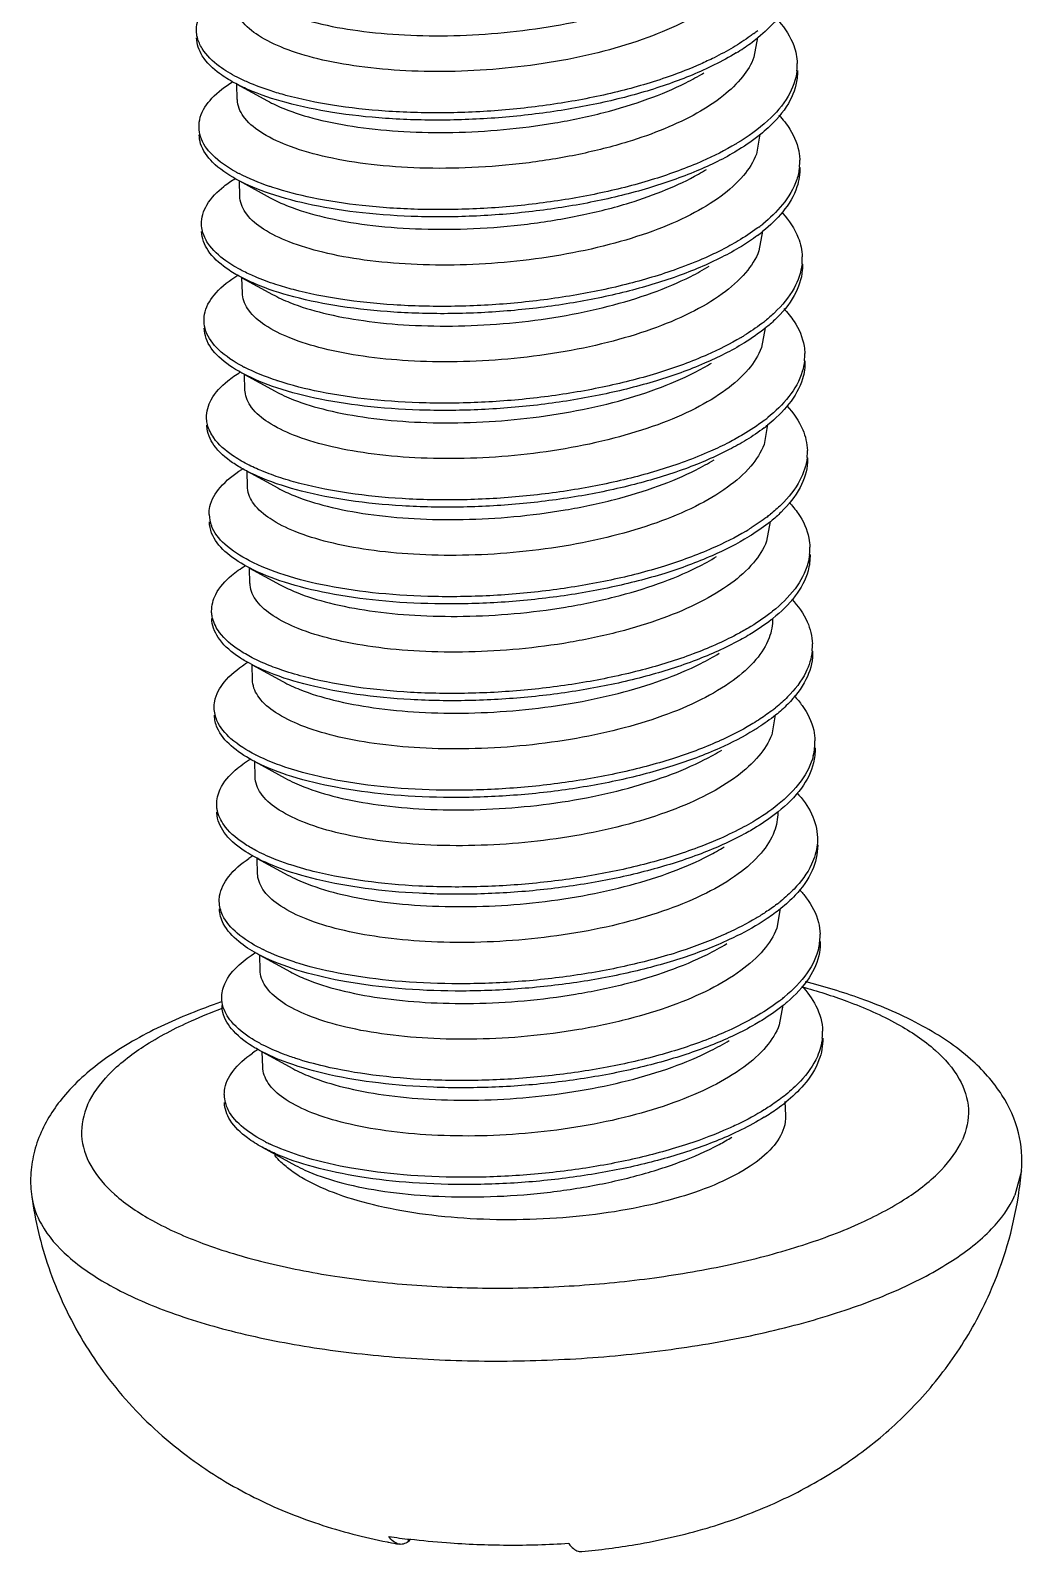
# Model space of a CAD drawing. Header units: millimetres. Extents: x 1366 to 1807, y -424 to -118.
# Drawn here: x 1551.85 to 1555.66, y -408.13 to -402.29 of the extents above; entities that cross this region are included whole.
import ezdxf

# ---------------------------------------------------------------- set-up
doc = ezdxf.new("R2010")
doc.units = ezdxf.units.MM
doc.layers.add('3_ALL_AXES', color=7, linetype='Continuous')

# ---------------------------------------------------------------- blocks, each defined once
blk = doc.blocks.new('*u50')
at = {"color": 7, "linetype": 'Continuous'}
for p, q in [((1.616, 4.3544), (1.6026, 4.2786)), ((1.6179, 4.3539), (1.6169, 4.3531)), ((-0.38, 4.1754), (-0.2625, 4.1114)), ((1.6258, 3.9834), (1.6124, 3.9076)), ((-0.3702, 3.8044), (-0.2528, 3.7404)), ((1.6355, 3.6123), (1.6221, 3.5365)), ((-0.3605, 3.4333), (-0.243, 3.3694)), ((1.6452, 3.2414), (1.6318, 3.1655)), ((-0.3508, 3.0623), (-0.2333, 2.9983)), ((1.655, 2.8703), (1.6416, 2.7945)), ((-0.341, 2.6913), (-0.2236, 2.6273)), ((1.6647, 2.4993), (1.6513, 2.4235)), ((-0.3313, 2.3203), (-0.2138, 2.2563)), ((-0.3216, 1.9493), (-0.2041, 1.8853)), ((1.6842, 1.7573), (1.6708, 1.6814)), ((-0.3118, 1.5782), (-0.1944, 1.5143)), ((-0.3021, 1.2072), (-0.1846, 1.1432)), ((1.7036, 1.0153), (1.6902, 0.9394)), ((-0.2924, 0.8362), (-0.1749, 0.7722)), ((1.7134, 0.6442), (1.7, 0.5684)), ((-0.2826, 0.4652), (-0.1652, 0.4012)), ((-0.2836, 0.1), (-0.1554, 0.0302)), ((0.2779, -1.4121), (0.2783, -1.4012))]:
    blk.add_line(p, q, dxfattribs=at)
for centre, radius, start, end in [((1.1915, 4.9092), 0.6778, 307.26003, 308.89966), ((1.0928, 5.0171), 0.8461, 301.52088, 305.93252), ((1.1727, 4.9065), 0.7096, 305.95298, 308.75914), ((1.5625, 4.2489), 0.2061, 353.85212, 1.81999), ((1.0217, 4.804), 0.9988, 300.85583, 301.10083), ((1.5618, 3.88), 0.2165, 353.91, 1.16768), ((-0.0764, 4.4003), 0.6398, 241.206, 242.54766), ((1.2057, 4.174), 0.6865, 307.24984, 308.85447), ((1.1976, 4.1574), 0.7007, 306.64481, 308.84142), ((1.5877, 3.5068), 0.2005, 354.13011, 1.87474), ((1.2271, 3.7865), 0.6662, 307.50439, 309.01615), ((1.0509, 4.0453), 0.9795, 300.85749, 301.67119), ((1.2393, 3.7443), 0.6479, 308.90714, 309.02753), ((-0.0501, 3.6718), 0.6549, 241.90856, 242.54599), ((1.5792, 3.1378), 0.2186, 353.99292, 1.20043), ((1.2197, 3.4388), 0.6952, 307.35048, 308.80893), ((1.2204, 3.4109), 0.6952, 307.35048, 308.80893), ((1.6095, 2.765), 0.1982, 354.0325, 1.83121), ((-0.3514, 2.53), 0.1349, 181.91553, 200.65207), ((1.2481, 3.0427), 0.6639, 307.46651, 309.02756), ((1.0798, 3.2872), 0.9609, 300.85171, 302.25157), ((1.2613, 2.9993), 0.644, 308.90101, 309.06292), ((1.5975, 2.3955), 0.2198, 354.07883, 1.26529), ((1.2278, 2.7109), 0.7133, 307.61965, 308.06891), ((1.2418, 2.6931), 0.6906, 308.0665, 308.7713), ((1.2432, 2.6645), 0.6897, 308.06615, 308.8117), ((1.6299, 2.0233), 0.1972, 353.91771, 1.74294), ((-0.0234, 1.4587), 0.5909, 122.20004, 123.2823), ((1.2685, 2.2998), 0.6627, 307.42641, 309.02861), ((1.2822, 2.2557), 0.6418, 308.88645, 309.03806), ((1.6167, 1.6531), 0.2199, 346.33802, 1.35403), ((0.0018, 2.214), 0.6843, 242.97925, 243.26848), ((-0.0117, 0.7294), 0.576, 122.2271, 124.04593), ((1.2881, 1.5578), 0.6627, 307.3857, 309.01957), ((1.303, 1.5125), 0.6401, 308.85781, 309.0174), ((1.6387, 0.9106), 0.2175, 347.85358, 1.48168), ((0.0217, 1.4731), 0.6855, 242.96513, 243.93126), ((1.2799, 1.2092), 0.6913, 307.61963, 308.80812), ((1.2928, 1.1931), 0.6706, 308.81067, 309.5309), ((1.6633, 0.5401), 0.2028, 353.79337, 1.43488), ((0, 0), 0.5612, 122.25507, 124.83034), ((1.1958, 0.9422), 0.8536, 301.53324, 305.6237), ((1.279, 0.8261), 0.7107, 305.62165, 308.87657), ((0.0428, 0.7344), 0.6893, 242.93978, 244.58508), ((0.6221, 1.3741), 2.7985, 261.3709, 263.05981)]:
    blk.add_arc(centre, radius, start, end, dxfattribs=at)
for points, start_tangent, end_tangent in [([(1.5929, 4.6496), (1.5428, 4.5671), (1.4573, 4.4886), (1.3401, 4.417), (1.1952, 4.3543), (1.0274, 4.3022), (0.8419, 4.2623), (0.6492, 4.2365), (0.4568, 4.2248), (0.2678, 4.227), (0.0887, 4.2434), (-0.0697, 4.2729), (-0.1988, 4.313), (-0.2973, 4.3621), (-0.3619, 4.4193), (-0.3878, 4.4808), (-0.3881, 4.4876)], (-0.354722, -0.934972), (-0.017692, 0.999843)), ([(-0.5354, 4.3806), (-0.5354, 4.385), (-0.5119, 4.4586), (-0.4438, 4.5299), (-0.4058, 4.5563)], (-0.032358, 0.999476), (0.845925, 0.533302)), ([(-0.2722, 4.4824), (-0.2021, 4.4501), (-0.0735, 4.4103), (0.0842, 4.3808), (0.2628, 4.3644), (0.4517, 4.362), (0.6443, 4.3736), (0.8371, 4.3994), (1.0228, 4.4393), (1.1909, 4.4913), (1.3359, 4.554), (1.4012, 4.5906)], (0.877702, -0.479207), (0.851634, 0.524138)), ([(1.7596, 4.5986), (1.7463, 4.5185), (1.6891, 4.4228), (1.6179, 4.3539)], (0.021299, -0.999773), (-0.7781, -0.628141)), ([(-0.5315, 4.3541), (-0.5354, 4.3806)], (-0.251006, 0.967986), (-0.032358, 0.999476)), ([(1.691, 4.4252), (1.6986, 4.4167), (1.7555, 4.3235), (1.7685, 4.2554)], (0.677829, -0.73522), (0.030982, -0.99952)), ([(-0.3906, 4.1812), (-0.4461, 4.2161), (-0.5127, 4.2845), (-0.5347, 4.3528)], (-0.877978, 0.478702), (-0.032358, 0.999476)), ([(-0.3787, 4.2023), (-0.4468, 4.244), (-0.5134, 4.3123), (-0.5315, 4.3541)], (-0.889175, 0.457568), (-0.251006, 0.967986)), ([(1.5227, 4.3166), (1.45, 4.2772), (1.3973, 4.2524)], (-0.859348, -0.511391), (-0.913863, -0.406022)), ([(1.6019, 4.3698), (1.5886, 4.3599), (1.5227, 4.3166)], (-0.795755, -0.605619), (-0.859348, -0.511391)), ([(1.5351, 4.2959), (1.4507, 4.2493), (1.2789, 4.1775), (1.0807, 4.1188), (0.8639, 4.0753), (0.6372, 4.0481), (0.4095, 4.0378), (0.1898, 4.0445), (-0.0131, 4.0673), (-0.1912, 4.1049), (-0.3375, 4.1553), (-0.3906, 4.1812)], (-0.851873, -0.523749), (-0.877978, 0.478702)), ([(1.6026, 4.2786), (1.5592, 4.2042), (1.4855, 4.1318), (1.3841, 4.0644), (1.2603, 4.0049), (1.1196, 3.9546)], (-0.354722, -0.934972), (-0.955742, -0.294206)), ([(-0.2492, 4.1496), (-0.3382, 4.1831), (-0.3787, 4.2023)], (-0.951563, 0.307453), (-0.889175, 0.457568)), ([(-0.2625, 4.1114), (-0.2003, 4.0822), (-0.0731, 4.0415), (0.0834, 4.0113), (0.2605, 3.994), (0.4476, 3.9907), (0.642, 4.0015), (0.8391, 4.0271), (1.0275, 4.0669), (1.1964, 4.1188), (1.3413, 4.1808), (1.411, 4.2196)], (0.877631, -0.479336), (0.851607, 0.524181)), ([(1.3973, 4.2524), (1.2782, 4.2053), (1.08, 4.1467), (0.8632, 4.1031), (0.6364, 4.0759), (0.4087, 4.0656), (0.1891, 4.0723), (-0.0139, 4.0951), (-0.192, 4.1327), (-0.2492, 4.1496)], (-0.913863, -0.406022), (-0.951563, 0.307453)), ([(1.7674, 4.2268), (1.7339, 4.1299), (1.6563, 4.0361), (1.5376, 3.9488)], (-0.107926, -0.994159), (-0.856258, -0.516548)), ([(1.7693, 4.2276), (1.7682, 4.199), (1.7347, 4.102), (1.657, 4.0083), (1.6275, 3.9828)], (0.030982, -0.99952), (-0.77727, -0.629168)), ([(-0.5252, 4.0096), (-0.5203, 4.0487), (-0.4756, 4.1216), (-0.3963, 4.1851)], (-0.023899, 0.999714), (0.847268, 0.531166)), ([(1.1196, 3.9546), (0.9318, 3.9066), (0.7279, 3.873), (0.5208, 3.8556), (0.3216, 3.8542), (0.1349, 3.8678), (-0.0337, 3.8958), (-0.1742, 3.9363), (-0.2805, 3.9867), (-0.3495, 4.0449), (-0.3778, 4.1075), (-0.3783, 4.1165)], (-0.955742, -0.294206), (-0.015706, 0.999877)), ([(1.6981, 4.0571), (1.7406, 4.0025), (1.7765, 3.9072), (1.7783, 3.8844)], (0.686339, -0.727282), (0.021061, -0.999778)), ([(-0.5197, 3.9751), (-0.5252, 4.0096)], (-0.291527, 0.956563), (-0.023899, 0.999714)), ([(-0.3809, 3.8102), (-0.3838, 3.8118), (-0.4731, 3.8765), (-0.519, 3.9473), (-0.5245, 3.9818)], (-0.878871, 0.477059), (-0.023899, 0.999714)), ([(-0.3846, 3.8396), (-0.4739, 3.9043), (-0.5197, 3.9751)], (-0.876311, 0.481745), (-0.291527, 0.956563)), ([(1.6275, 3.9828), (1.5448, 3.9249)], (-0.77727, -0.629168), (-0.852219, -0.523186)), ([(1.5448, 3.9249), (1.5384, 3.9209), (1.3834, 3.843), (1.1982, 3.7771)], (-0.852219, -0.523186), (-0.958132, -0.286325)), ([(1.534, 3.9466), (1.4047, 3.8803)], (-0.858459, -0.512882), (-0.914883, -0.403718)), ([(1.6124, 3.9076), (1.5622, 3.825), (1.4767, 3.7466), (1.3598, 3.6751), (1.2151, 3.6124), (1.0475, 3.5603), (0.8618, 3.5204), (0.6688, 3.4944), (0.4766, 3.4827), (0.2877, 3.485), (0.1084, 3.5014), (-0.0503, 3.5309), (-0.1798, 3.5711), (-0.278, 3.6203), (-0.3425, 3.6773), (-0.3683, 3.7388), (-0.3687, 3.7455)], (-0.354722, -0.934972), (-0.017763, 0.999842)), ([(1.4047, 3.8803), (1.3826, 3.8708), (1.1975, 3.8049)], (-0.914883, -0.403718), (-0.958132, -0.286325)), ([(1.7771, 3.857), (1.767, 3.81), (1.7125, 3.7141), (1.6363, 3.6394)], (-0.105475, -0.994422), (-0.778591, -0.627532)), ([(1.779, 3.8566), (1.7678, 3.7822), (1.7132, 3.6863), (1.637, 3.6116)], (0.021061, -0.999778), (-0.778591, -0.627532)), ([(-0.5159, 3.6386), (-0.4951, 3.7122), (-0.4296, 3.7838), (-0.3863, 3.8142)], (-0.026189, 0.999657), (0.845866, 0.533395)), ([(1.1982, 3.7771), (0.9903, 3.7254), (0.7677, 3.6894), (0.5394, 3.6701), (0.3143, 3.6679), (0.1015, 3.6822), (-0.0907, 3.7122), (-0.2547, 3.7561), (-0.3809, 3.8102)], (-0.958132, -0.286325), (-0.878871, 0.477059)), ([(-0.2423, 3.7796), (-0.2554, 3.7839), (-0.3714, 3.8325)], (-0.950532, 0.310627), (-0.887351, 0.461095)), ([(1.1975, 3.8049), (0.9895, 3.7532), (0.767, 3.7172), (0.5386, 3.6979), (0.3136, 3.6957), (0.1007, 3.7101), (-0.0915, 3.74), (-0.2423, 3.7796)], (-0.958132, -0.286325), (-0.950532, 0.310627)), ([(1.1257, 3.7208), (1.2665, 3.7712), (1.3903, 3.8307), (1.4207, 3.8486)], (0.955742, 0.294206), (0.85187, 0.523753)), ([(-0.2527, 3.7404), (-0.1683, 3.7026), (-0.0277, 3.6621), (0.1413, 3.634), (0.3283, 3.6205), (0.5273, 3.6219), (0.7343, 3.6393), (0.9381, 3.6729), (1.1257, 3.7208)], (0.87797, -0.478715), (0.955742, 0.294206)), ([(1.7102, 3.6835), (1.7133, 3.68), (1.7729, 3.5871), (1.788, 3.5134)], (0.679085, -0.73406), (0.031387, -0.999507)), ([(-0.5121, 3.6122), (-0.5159, 3.6386)], (-0.250934, 0.968004), (-0.026189, 0.999657)), ([(1.6212, 3.6276), (1.6151, 3.623), (1.542, 3.5745)], (-0.795859, -0.605482), (-0.859575, -0.511009)), ([(-0.3712, 3.4392), (-0.4213, 3.4703), (-0.4905, 3.5382), (-0.5152, 3.6107)], (-0.877891, 0.478861), (-0.026189, 0.999657)), ([(-0.3595, 3.4604), (-0.4221, 3.4981), (-0.4913, 3.5661), (-0.5121, 3.6122)], (-0.888791, 0.458313), (-0.250934, 0.968004)), ([(1.542, 3.5745), (1.4786, 3.5397), (1.4165, 3.5102)], (-0.859575, -0.511009), (-0.91396, -0.405803)), ([(1.6158, 3.5952), (1.5546, 3.5538)], (-0.802074, -0.597225), (-0.851947, -0.523627)), ([(1.5546, 3.5538), (1.4794, 3.5119), (1.3094, 3.4393), (1.1125, 3.3799), (0.8966, 3.3354), (0.6702, 3.3072), (0.4423, 3.2959), (0.2219, 3.3016), (0.0177, 3.3234), (-0.1621, 3.3602), (-0.3104, 3.41), (-0.3712, 3.4392)], (-0.851947, -0.523627), (-0.877891, 0.478861)), ([(1.6221, 3.5365), (1.5709, 3.4528), (1.4815, 3.3719), (1.3584, 3.2985), (1.2098, 3.236), (1.0414, 3.1853), (0.8549, 3.1465), (0.6587, 3.1216), (0.4641, 3.1113), (0.2773, 3.1151), (0.1044, 3.1323), (-0.0494, 3.1621), (-0.1765, 3.2027), (-0.2728, 3.2522), (-0.3345, 3.3087), (-0.3586, 3.3685), (-0.3589, 3.3745)], (-0.354722, -0.934972), (-0.01912, 0.999817)), ([(1.4165, 3.5102), (1.3086, 3.4672), (1.1118, 3.4077), (0.8958, 3.3632), (0.6694, 3.335), (0.4415, 3.3237), (0.2211, 3.3294), (0.017, 3.3513), (-0.1628, 3.388), (-0.2301, 3.4077)], (-0.91396, -0.405803), (-0.951398, 0.307963)), ([(-0.5057, 3.2676), (-0.5021, 3.3023), (-0.46, 3.3753), (-0.3768, 3.4431)], (-0.028595, 0.999591), (0.847172, 0.531319)), ([(-0.2301, 3.4077), (-0.3111, 3.4378), (-0.3595, 3.4604)], (-0.951398, 0.307963), (-0.888791, 0.458313)), ([(-0.243, 3.3694), (-0.1767, 3.3385), (-0.0485, 3.2982), (0.1056, 3.2689), (0.2812, 3.2519), (0.4698, 3.2487), (0.6648, 3.2597), (0.8593, 3.2852), (1.0437, 3.324), (1.2126, 3.3755), (1.3604, 3.4386), (1.4304, 3.4775)], (0.877617, -0.479363), (0.851608, 0.524179)), ([(1.7871, 3.4863), (1.7566, 3.3935), (1.6815, 3.2995), (1.6465, 3.2688)], (-0.102354, -0.994748), (-0.776884, -0.629644)), ([(1.7888, 3.4856), (1.7882, 3.4627), (1.7574, 3.3657), (1.6823, 3.2716), (1.6473, 3.241)], (0.031387, -0.999507), (-0.776843, -0.629694)), ([(-0.4988, 3.2288), (-0.5057, 3.2676)], (-0.323065, 0.946377), (-0.028595, 0.999591)), ([(1.7177, 3.315), (1.7566, 3.266), (1.7951, 3.1709), (1.7977, 3.1424)], (0.685767, -0.727821), (0.021471, -0.999769)), ([(-0.3614, 3.0681), (-0.4496, 3.1304), (-0.4981, 3.2009), (-0.505, 3.2397)], (-0.879098, 0.476641), (-0.028595, 0.999591)), ([(-0.3585, 3.094), (-0.4503, 3.1583), (-0.4988, 3.2288)], (-0.882187, 0.470899), (-0.323065, 0.946377)), ([(1.6463, 3.2402), (1.5659, 3.1838), (1.5643, 3.1828)], (-0.778164, -0.628061), (-0.852077, -0.523417)), ([(1.6327, 3.258), (1.5652, 3.2116)], (-0.793225, -0.608929), (-0.851057, -0.525073)), ([(1.5643, 3.1828), (1.4129, 3.1053), (1.2294, 3.0386), (1.0225, 2.986), (0.8006, 2.949), (0.5723, 2.9287), (0.3468, 2.9255), (0.133, 2.9389), (-0.0606, 2.968), (-0.2264, 3.0111), (-0.3578, 3.0662), (-0.3614, 3.0681)], (-0.852077, -0.523417), (-0.879098, 0.476641)), ([(1.6318, 3.1655), (1.5816, 3.0828), (1.4954, 3.0039), (1.3783, 2.9326), (1.2338, 2.8701), (1.0657, 2.818), (0.8789, 2.7779), (0.684, 2.752), (0.4914, 2.7406), (0.3026, 2.7432), (0.1236, 2.7599), (-0.0346, 2.7898), (-0.1634, 2.8303), (-0.26, 2.8792), (-0.3234, 2.9358), (-0.3488, 2.997), (-0.3492, 3.0035)], (-0.354722, -0.934972), (-0.018069, 0.999837)), ([(1.5533, 3.2044), (1.4239, 3.1382)], (-0.858428, -0.512935), (-0.914931, -0.403611)), ([(-0.2333, 2.9984), (-0.1629, 2.9659), (-0.0345, 2.9262), (0.123, 2.8968), (0.3016, 2.8803), (0.4905, 2.8779), (0.6832, 2.8895), (0.8758, 2.9153), (1.0615, 2.9551), (1.2296, 3.0072), (1.3747, 3.0699), (1.4402, 3.1065)], (0.877706, -0.4792), (0.851634, 0.524138)), ([(1.4239, 3.1382), (1.4122, 3.1331), (1.2286, 3.0664), (1.0218, 3.0138), (0.7998, 2.9768), (0.5716, 2.9566), (0.3461, 2.9533), (0.1323, 2.9667), (-0.0613, 2.9958), (-0.2231, 3.0376)], (-0.914931, -0.403611), (-0.950555, 0.310557)), ([(1.7966, 3.1149), (1.7883, 3.0737), (1.7364, 2.9777), (1.6554, 2.8971)], (-0.104202, -0.994556), (-0.779107, -0.626891)), ([(1.7985, 3.1145), (1.7891, 3.0459), (1.7371, 2.9498), (1.6561, 2.8693)], (0.021471, -0.999769), (-0.779107, -0.626891)), ([(-0.4965, 2.8965), (-0.4781, 2.9659), (-0.4152, 3.0376), (-0.3669, 3.0722)], (-0.020035, 0.999799), (0.845884, 0.533367)), ([(-0.2231, 3.0376), (-0.2271, 3.039), (-0.3521, 3.0906)], (-0.950555, 0.310557), (-0.887371, 0.461055)), ([(1.729, 2.9421), (1.79, 2.8507), (1.8075, 2.7713)], (0.681154, -0.73214), (0.031141, -0.999515)), ([(-0.4928, 2.8703), (-0.4963, 2.8922), (-0.4965, 2.8965)], (-0.249178, 0.968458), (-0.020035, 0.999799)), ([(-0.3517, 2.6971), (-0.3964, 2.7244), (-0.4682, 2.792), (-0.4955, 2.8643), (-0.4957, 2.8687)], (-0.877864, 0.47891), (-0.020035, 0.999799)), ([(-0.3404, 2.7185), (-0.3972, 2.7522), (-0.4689, 2.8198), (-0.4928, 2.8703)], (-0.888448, 0.458977), (-0.249178, 0.968458)), ([(1.6414, 2.8862), (1.5612, 2.8323)], (-0.794811, -0.606857), (-0.859802, -0.510628)), ([(1.6422, 2.8583), (1.5741, 2.8118)], (-0.794811, -0.606857), (-0.852031, -0.523491)), ([(1.5741, 2.8118), (1.5079, 2.7745), (1.3397, 2.7012), (1.1442, 2.6409), (0.9292, 2.5955), (0.7032, 2.5663), (0.4751, 2.5541), (0.254, 2.5587), (0.0487, 2.5797), (-0.1328, 2.6156), (-0.2831, 2.6647), (-0.3517, 2.6971)], (-0.852031, -0.523491), (-0.877864, 0.47891)), ([(1.5612, 2.8323), (1.5072, 2.8023), (1.4357, 2.7681)], (-0.859802, -0.510628), (-0.914071, -0.405554)), ([(1.6416, 2.7945), (1.5905, 2.7109), (1.5013, 2.6301), (1.3784, 2.5567), (1.2298, 2.4941), (1.0614, 2.4434), (0.8754, 2.4047), (0.6795, 2.3797), (0.4848, 2.3692), (0.2977, 2.373), (0.1245, 2.3901), (-0.0292, 2.4199), (-0.1565, 2.4604), (-0.253, 2.5099), (-0.315, 2.5665), (-0.3392, 2.6265), (-0.3395, 2.6324)], (-0.354722, -0.934972), (-0.019061, 0.999818)), ([(1.4357, 2.7681), (1.339, 2.7291), (1.1435, 2.6688), (0.9285, 2.6234), (0.7024, 2.5942), (0.4744, 2.5819), (0.2533, 2.5866), (0.0479, 2.6075), (-0.1335, 2.6435), (-0.211, 2.6658)], (-0.914071, -0.405554), (-0.95123, 0.308483)), ([(1.8066, 2.7444), (1.7792, 2.6572), (1.7066, 2.5628), (1.6662, 2.5269)], (-0.103721, -0.994606), (-0.776749, -0.629811)), ([(1.8083, 2.7435), (1.8081, 2.7264), (1.7799, 2.6293), (1.7074, 2.535), (1.6671, 2.4993)], (0.031141, -0.999515), (-0.776453, -0.630175)), ([(-0.4863, 2.5255), (-0.4837, 2.5558), (-0.4443, 2.6291), (-0.361, 2.6987), (-0.3574, 2.701)], (-0.033039, 0.999454), (0.846848, 0.531835)), ([(-0.211, 2.6658), (-0.2838, 2.6925), (-0.3404, 2.7185)], (-0.95123, 0.308483), (-0.888448, 0.458977)), ([(-0.2235, 2.6273), (-0.1611, 2.5981), (-0.0338, 2.5574), (0.1229, 2.5271), (0.3004, 2.5099), (0.488, 2.5066), (0.6823, 2.5175), (0.8794, 2.5432), (1.0676, 2.5832), (1.2363, 2.635), (1.3808, 2.697), (1.4499, 2.7355)], (0.877634, -0.479331), (0.85161, 0.524176)), ([(1.7373, 2.5728), (1.7723, 2.5294), (1.8136, 2.4346), (1.8172, 2.4003)], (0.68496, -0.72858), (0.022428, -0.999748)), ([(1.652, 2.5157), (1.5926, 2.4746)], (-0.793618, -0.608417), (-0.845657, -0.533726)), ([(-0.342, 2.3261), (-0.4258, 2.3844), (-0.477, 2.4546), (-0.4856, 2.4977)], (-0.879126, 0.47659), (-0.033039, 0.999454)), ([(-0.3323, 2.3484), (-0.4266, 2.4122), (-0.4777, 2.4824)], (-0.887783, 0.460262), (-0.353963, 0.935259)), ([(1.5726, 2.4623), (1.4431, 2.396)], (-0.858444, -0.512908), (-0.914949, -0.403571)), ([(1.6657, 2.4982), (1.5933, 2.4468), (1.5838, 2.4408)], (-0.778231, -0.627978), (-0.851937, -0.523644)), ([(1.5838, 2.4408), (1.4424, 2.3676), (1.2604, 2.3001), (1.0547, 2.2466), (0.8334, 2.2087), (0.6053, 2.1874), (0.3794, 2.1832), (0.1647, 2.1956), (-0.0304, 2.2238), (-0.198, 2.2662), (-0.3316, 2.3206), (-0.342, 2.3261)], (-0.851937, -0.523644), (-0.879126, 0.47659)), ([(1.6513, 2.4235), (1.601, 2.3407), (1.5147, 2.2617), (1.3973, 2.1903), (1.2529, 2.1279), (1.0847, 2.0758), (0.8975, 2.0357), (0.702, 2.0098), (0.5091, 1.9985), (0.3204, 2.0012), (0.1416, 2.0181), (-0.0164, 2.0481), (-0.1449, 2.0886), (-0.2411, 2.1375), (-0.3041, 2.194), (-0.3294, 2.255), (-0.3297, 2.2614)], (-0.354722, -0.934972), (-0.018174, 0.999835)), ([(1.4431, 2.396), (1.2597, 2.3279), (1.054, 2.2744), (0.8327, 2.2365), (0.6046, 2.2152), (0.3787, 2.211), (0.1639, 2.2234), (-0.0311, 2.2516), (-0.1988, 2.294)], (-0.914949, -0.403571), (-0.951993, 0.30612)), ([(-0.1988, 2.294), (-0.3323, 2.3484)], (-0.951993, 0.30612), (-0.887783, 0.460262)), ([(-0.2138, 2.2563), (-0.1527, 2.2276), (-0.0259, 2.1868), (0.1289, 2.1567), (0.3026, 2.1393), (0.4883, 2.1355), (0.6827, 2.1457), (0.8798, 2.1706), (1.068, 2.2098), (1.237, 2.2607), (1.3851, 2.3232), (1.4596, 2.3645)], (0.877608, -0.479379), (0.851582, 0.524222)), ([(1.816, 2.3728), (1.8095, 2.3374), (1.7602, 2.2412), (1.6743, 2.1546)], (-0.102888, -0.994693), (-0.779619, -0.626254)), ([(1.8179, 2.3725), (1.8102, 2.3096), (1.7609, 2.2134), (1.6754, 2.1271)], (0.022428, -0.999748), (-0.779174, -0.626808)), ([(-0.4769, 2.1545), (-0.461, 2.2195), (-0.4007, 2.2914), (-0.3475, 2.3301)], (-0.015525, 0.999879), (0.845982, 0.533212)), ([(1.748, 2.2006), (1.8071, 2.1143), (1.827, 2.0293)], (0.682963, -0.730453), (0.030186, -0.999544)), ([(-0.4734, 2.1285), (-0.4765, 2.1458), (-0.4769, 2.1545)], (-0.245597, 0.969372), (-0.015525, 0.999879)), ([(-0.3322, 1.9551), (-0.3714, 1.9786), (-0.4457, 2.0458), (-0.4757, 2.1179), (-0.4762, 2.1267)], (-0.877894, 0.478856), (-0.015525, 0.999879)), ([(-0.3212, 1.9767), (-0.3721, 2.0064), (-0.4464, 2.0736), (-0.4734, 2.1285)], (-0.888153, 0.459548), (-0.245597, 0.969372)), ([(1.6632, 2.1459), (1.5804, 2.0901)], (-0.792075, -0.610424), (-0.860018, -0.510263)), ([(1.6684, 2.1215), (1.5935, 2.0698)], (-0.787264, -0.616616), (-0.852117, -0.523351)), ([(1.6744, 2.1274), (1.661, 2.0525)], (0.018272, -0.999833), (-0.354722, -0.934972)), ([(1.5935, 2.0698), (1.5363, 2.0372), (1.3699, 1.9632), (1.1759, 1.9021), (0.9618, 1.8557), (0.7362, 1.8256), (0.508, 1.8123), (0.2862, 1.816), (0.0797, 1.836), (-0.1034, 1.8711), (-0.2557, 1.9194), (-0.3322, 1.9551)], (-0.852117, -0.523351), (-0.877894, 0.478856)), ([(1.661, 2.0525), (1.6106, 1.9695), (1.5225, 1.8894), (1.4007, 1.8161), (1.2526, 1.7533), (1.084, 1.7021), (0.8995, 1.6634), (0.7045, 1.6381), (0.5098, 1.6273), (0.3218, 1.6307), (0.147, 1.6477), (-0.0067, 1.6771), (-0.1345, 1.7173), (-0.232, 1.7669), (-0.295, 1.8238), (-0.3197, 1.8844), (-0.32, 1.8904)], (-0.354722, -0.934972), (-0.018729, 0.999825)), ([(1.5804, 2.0901), (1.5356, 2.065), (1.4549, 2.0259)], (-0.860018, -0.510263), (-0.914193, -0.40528)), ([(-0.2041, 1.8853), (-0.1381, 1.8546), (-0.01, 1.8143), (0.144, 1.7849), (0.3193, 1.7679), (0.5078, 1.7646), (0.7029, 1.7756), (0.8976, 1.801), (1.0821, 1.8398), (1.251, 1.8913), (1.3989, 1.9543), (1.4694, 1.9935)], (0.877612, -0.479371), (0.851605, 0.524183)), ([(1.4549, 2.0259), (1.3692, 1.991), (1.1751, 1.9299), (0.961, 1.8836), (0.7354, 1.8534), (0.5072, 1.8401), (0.2855, 1.8438), (0.079, 1.8638), (-0.1041, 1.8989), (-0.1919, 1.9239)], (-0.914193, -0.40528), (-0.951066, 0.308988)), ([(1.826, 2.0024), (1.8016, 1.9208), (1.7316, 1.8262), (1.6858, 1.785)], (-0.105052, -0.994467), (-0.776727, -0.629838)), ([(1.8278, 2.0015), (1.8278, 1.9901), (1.8023, 1.893), (1.7323, 1.7984), (1.6865, 1.7571)], (0.030186, -0.999544), (-0.776727, -0.629838)), ([(-0.4669, 1.7835), (-0.4651, 1.8094), (-0.4284, 1.8827), (-0.3477, 1.9527)], (-0.036747, 0.999325), (0.835945, 0.548813)), ([(-0.1919, 1.9239), (-0.2565, 1.9472), (-0.3212, 1.9767)], (-0.951066, 0.308988), (-0.888153, 0.459548)), ([(1.757, 1.8305), (1.788, 1.7929), (1.8319, 1.6983), (1.8366, 1.6583)], (0.683965, -0.729515), (0.023798, -0.999717)), ([(-0.4564, 1.7361), (-0.4669, 1.7835)], (-0.384154, 0.923269), (-0.036747, 0.999325)), ([(-0.3225, 1.584), (-0.402, 1.6384), (-0.4557, 1.7083), (-0.4662, 1.7557)], (-0.879, 0.476821), (-0.036747, 0.999325)), ([(1.6712, 1.7735), (1.6199, 1.7375), (1.5919, 1.7201)], (-0.794034, -0.607874), (-0.858508, -0.512801)), ([(1.6852, 1.7561), (1.6206, 1.7097), (1.6032, 1.6988)], (-0.778391, -0.62778), (-0.851841, -0.523801)), ([(-0.3091, 1.6044), (-0.4027, 1.6662), (-0.4564, 1.7361)], (-0.890836, 0.454325), (-0.384154, 0.923269)), ([(1.6032, 1.6988), (1.4717, 1.6299), (1.2914, 1.5617), (1.0869, 1.5073), (0.8663, 1.4684), (0.6383, 1.4462), (0.412, 1.4409), (0.1964, 1.4524), (-0.0001, 1.4797), (-0.1695, 1.5213), (-0.3053, 1.575), (-0.3225, 1.584)], (-0.851841, -0.523801), (-0.879, 0.476821)), ([(1.5919, 1.7201), (1.471, 1.6577), (1.4665, 1.6557)], (-0.858508, -0.512801), (-0.913669, -0.406459)), ([(1.4665, 1.6557), (1.2907, 1.5895), (1.0862, 1.5351), (0.8655, 1.4963), (0.6376, 1.474), (0.4113, 1.4687), (0.1957, 1.4802), (-0.0008, 1.5075), (-0.1703, 1.5491), (-0.1794, 1.552)], (-0.913669, -0.406459), (-0.952069, 0.305882)), ([(1.6708, 1.6814), (1.6219, 1.6005), (1.5381, 1.5227), (1.424, 1.452), (1.285, 1.3906), (1.1225, 1.3386), (0.9404, 1.2978), (0.7481, 1.2704), (0.5569, 1.2573)], (-0.354722, -0.934972), (-0.99945, -0.033172)), ([(-0.4574, 1.4125), (-0.4437, 1.4731), (-0.386, 1.5453), (-0.328, 1.5881)], (-0.012897, 0.999917), (0.846156, 0.532935)), ([(-0.1794, 1.552), (-0.306, 1.6029)], (-0.952069, 0.305882), (-0.893118, 0.449822)), ([(-0.1943, 1.5143), (-0.1238, 1.4818), (0.0046, 1.442), (0.1619, 1.4127), (0.3403, 1.3963), (0.5292, 1.3938), (0.7222, 1.4055), (0.9146, 1.4312), (1.1001, 1.471), (1.2683, 1.523), (1.4136, 1.5858), (1.4791, 1.6224)], (0.877709, -0.479193), (0.851634, 0.524138)), ([(1.8304, 1.6011), (1.7838, 1.5048), (1.6937, 1.4126), (1.5996, 1.3479)], (-0.236711, -0.97158), (-0.860215, -0.509932)), ([(1.8373, 1.6305), (1.8312, 1.5733), (1.7845, 1.477), (1.695, 1.3852)], (0.023798, -0.999717), (-0.778835, -0.627228)), ([(0.5569, 1.2573), (0.364, 1.258), (0.1799, 1.2735), (0.0163, 1.3028), (-0.1175, 1.3434), (-0.2173, 1.3926), (-0.283, 1.4498), (-0.3098, 1.5118), (-0.3102, 1.5194)], (-0.99945, -0.033172), (-0.016813, 0.999859)), ([(1.7671, 1.459), (1.8239, 1.3779), (1.8465, 1.2873)], (0.684428, -0.72908), (0.028506, -0.999594)), ([(-0.454, 1.3865), (-0.4565, 1.3994), (-0.4574, 1.4125)], (-0.241538, 0.970391), (-0.012897, 0.999917)), ([(-0.3128, 1.2131), (-0.3454, 1.2323), (-0.4225, 1.2989), (-0.4556, 1.3707), (-0.4566, 1.3846)], (-0.877985, 0.478689), (-0.012679, 0.99992)), ([(-0.302, 1.2348), (-0.3469, 1.2606), (-0.4238, 1.3274), (-0.454, 1.3865)], (-0.887907, 0.460024), (-0.241538, 0.970391)), ([(1.5996, 1.3479), (1.5639, 1.3277), (1.4741, 1.2838)], (-0.860215, -0.509932), (-0.914321, -0.404991)), ([(1.695, 1.3852), (1.613, 1.3277)], (-0.778835, -0.627228), (-0.852199, -0.523219)), ([(1.6939, 1.3841), (1.6805, 1.3104)], (0.011436, -0.999935), (-0.354722, -0.934972)), ([(1.6805, 1.3104), (1.6301, 1.2276), (1.5425, 1.1477), (1.4209, 1.0744), (1.273, 1.0116), (1.1044, 0.9603), (0.9202, 0.9216), (0.7256, 0.8962), (0.5309, 0.8853), (0.3426, 0.8885), (0.1674, 0.9055), (0.0136, 0.9348), (-0.1143, 0.975), (-0.2121, 1.0245), (-0.2754, 1.0815), (-0.3002, 1.1423), (-0.3005, 1.1484)], (-0.354722, -0.934972), (-0.018604, 0.999827)), ([(1.4741, 1.2838), (1.3994, 1.253), (1.2067, 1.1911), (0.9936, 1.1438), (0.7684, 1.1127), (0.5401, 1.0984)], (-0.914321, -0.404991), (-0.999678, -0.025394)), ([(1.613, 1.3277), (1.5646, 1.2999), (1.4001, 1.2252), (1.2075, 1.1633), (0.9943, 1.116), (0.7691, 1.0848), (0.5408, 1.0706)], (-0.852199, -0.523219), (-0.999678, -0.025394)), ([(1.8465, 1.2873), (1.8466, 1.2817), (1.8455, 1.2604)], (0.028506, -0.999594), (-0.106006, -0.994365)), ([(-0.1727, 1.1819), (-0.229, 1.202), (-0.302, 1.2348)], (-0.950914, 0.309456), (-0.887907, 0.460024)), ([(0.5631, 1.0235), (0.754, 1.0367), (0.946, 1.064), (1.128, 1.1047), (1.2904, 1.1566), (1.4294, 1.2179), (1.4888, 1.2514)], (0.99945, 0.033172), (0.851671, 0.524077)), ([(1.8455, 1.2604), (1.8238, 1.1845), (1.7564, 1.0897), (1.7053, 1.043)], (-0.106006, -0.994365), (-0.776816, -0.629728)), ([(1.8473, 1.2594), (1.8473, 1.2575), (1.8263, 1.1605), (1.7607, 1.0657), (1.706, 1.0151)], (0.027068, -0.999634), (-0.776954, -0.629558)), ([(-0.4475, 1.0415), (-0.4464, 1.063), (-0.4123, 1.1364), (-0.3342, 1.2067)], (-0.039276, 0.999228), (0.828497, 0.559993)), ([(0.5408, 1.0706), (0.3188, 1.0732), (0.1115, 1.0922), (-0.073, 1.1264), (-0.2273, 1.1738), (-0.3128, 1.2131)], (-0.999678, -0.025394), (-0.877985, 0.478689)), ([(0.5401, 1.0984), (0.3177, 1.1011), (0.1101, 1.1201), (-0.0746, 1.1544), (-0.1727, 1.1819)], (-0.999678, -0.025394), (-0.950914, 0.309456)), ([(-0.1846, 1.1433), (-0.1106, 1.1094), (0.0231, 1.0689), (0.1866, 1.0397), (0.3705, 1.0243), (0.5631, 1.0235)], (0.87779, -0.479045), (0.99945, 0.033172)), ([(1.7771, 1.0878), (1.8034, 1.0563), (1.85, 0.9619), (1.8561, 0.9162)], (0.682036, -0.731319), (0.025422, -0.999677)), ([(-0.435, 0.9898), (-0.4475, 1.0415)], (-0.413571, 0.910472), (-0.039276, 0.999228)), ([(-0.303, 0.842), (-0.3731, 0.8883), (-0.4321, 0.9575), (-0.4469, 1.0136)], (-0.878541, 0.477666), (-0.040188, 0.999192)), ([(1.6904, 1.0313), (1.6471, 1.0005), (1.6112, 0.978)], (-0.794456, -0.607322), (-0.858616, -0.51262)), ([(1.7046, 1.014), (1.6533, 0.9764), (1.6227, 0.9567)], (-0.778704, -0.627391), (-0.851768, -0.523919)), ([(-0.2899, 0.8625), (-0.3787, 0.9202), (-0.435, 0.9898)], (-0.890668, 0.454654), (-0.413571, 0.910472)), ([(1.6227, 0.9567), (1.5081, 0.8956), (1.3311, 0.8262), (1.1291, 0.7704), (0.9102, 0.7298), (0.683, 0.7058), (0.4564, 0.6986), (0.2395, 0.7082), (0.0408, 0.7337), (-0.1319, 0.7737), (-0.2717, 0.8261), (-0.303, 0.842)], (-0.851768, -0.523919), (-0.878541, 0.477666)), ([(1.6902, 0.9394), (1.6398, 0.8565), (1.5526, 0.7769), (1.4336, 0.7049), (1.2891, 0.6429), (1.1202, 0.5909), (0.9318, 0.5509), (0.7344, 0.5251), (0.5398, 0.5143), (0.3522, 0.5175), (0.1746, 0.5348), (0.0179, 0.5651), (-0.1094, 0.6059), (-0.2043, 0.6548), (-0.2658, 0.7107), (-0.2905, 0.7712), (-0.2908, 0.7773)], (-0.354722, -0.934972), (-0.018635, 0.999826)), ([(1.6112, 0.978), (1.5002, 0.9201), (1.4858, 0.9136)], (-0.858616, -0.51262), (-0.913665, -0.406469)), ([(-0.1749, 0.7722), (-0.1139, 0.7436), (0.0128, 0.7028), (0.1676, 0.6726), (0.3416, 0.6552), (0.5271, 0.6514), (0.7215, 0.6616), (0.9187, 0.6866), (1.1072, 0.7257), (1.2763, 0.7768), (1.4242, 0.8393), (1.4986, 0.8804)], (0.87761, -0.479376), (0.851583, 0.52422)), ([(1.4858, 0.9136), (1.3215, 0.8511), (1.1183, 0.7959), (0.8984, 0.7561), (0.6706, 0.7328), (0.4439, 0.7265), (0.2274, 0.737), (0.0296, 0.7634), (-0.1416, 0.8042), (-0.1602, 0.8101)], (-0.913665, -0.406469), (-0.952032, 0.305999)), ([(1.8568, 0.8884), (1.8537, 0.8458), (1.8139, 0.7493), (1.7304, 0.6564), (1.7143, 0.643)], (0.027971, -0.999609), (-0.778401, -0.627767)), ([(-0.4378, 0.6704), (-0.4263, 0.7267), (-0.3712, 0.7991), (-0.3087, 0.846)], (-0.012191, 0.999926), (0.846343, 0.532638)), ([(-0.1602, 0.8101), (-0.2796, 0.8573)], (-0.952032, 0.305999), (-0.898208, 0.439571)), ([(1.8513, 0.8649), (1.8072, 0.7684), (1.7197, 0.6758)], (-0.211318, -0.977417), (-0.771267, -0.636512)), ([(1.7858, 0.7177), (1.8406, 0.6414), (1.866, 0.5452)], (0.68654, -0.727092), (0.026143, -0.999658)), ([(-0.4346, 0.6445), (-0.4363, 0.653), (-0.4378, 0.6704)], (-0.237108, 0.971483), (-0.012191, 0.999926)), ([(-0.2933, 0.471), (-0.3094, 0.4801), (-0.3934, 0.5456), (-0.4338, 0.6168), (-0.437, 0.6426)], (-0.8784, 0.477927), (-0.015801, 0.999875)), ([(-0.2828, 0.4929), (-0.3216, 0.5148), (-0.401, 0.5813), (-0.4346, 0.6445)], (-0.887708, 0.460407), (-0.237108, 0.971483)), ([(1.7019, 0.6616), (1.6189, 0.6058)], (-0.792039, -0.61047), (-0.860379, -0.509654)), ([(1.7143, 0.643), (1.6324, 0.5857)], (-0.778401, -0.627767), (-0.852326, -0.523011)), ([(1.6324, 0.5857), (1.6065, 0.5703), (1.4473, 0.494), (1.2589, 0.4301), (1.0488, 0.3804), (0.8253, 0.3467), (0.5973, 0.3297), (0.3737, 0.3296), (0.1634, 0.346), (-0.0254, 0.3778), (-0.185, 0.4232), (-0.2933, 0.471)], (-0.852326, -0.523011), (-0.8784, 0.477927)), ([(1.6189, 0.6058), (1.5921, 0.5904), (1.4933, 0.5416)], (-0.860379, -0.509654), (-0.914451, -0.404698)), ([(1.7, 0.5684), (1.6498, 0.4858), (1.5634, 0.4067), (1.4431, 0.3338), (1.2959, 0.2708), (1.1274, 0.2192), (0.9434, 0.1802), (0.7502, 0.1547), (0.5559, 0.1434), (0.3672, 0.1462), (0.1905, 0.163), (0.0358, 0.1921), (-0.0924, 0.232), (-0.1909, 0.2814), (-0.2552, 0.3386), (-0.2807, 0.3999), (-0.2811, 0.4063)], (-0.354722, -0.934972), (-0.018055, 0.999837)), ([(1.4933, 0.5416), (1.4294, 0.5151), (1.2382, 0.4523), (1.0261, 0.4041), (0.8014, 0.372), (0.573, 0.3567), (0.35, 0.3584), (0.1413, 0.3765), (-0.045, 0.4099), (-0.1536, 0.44)], (-0.914451, -0.404698), (-0.95078, 0.309867)), ([(-0.1536, 0.44), (-0.2013, 0.4568), (-0.2828, 0.4929)], (-0.95078, 0.309867), (-0.887708, 0.460407)), ([(-0.1652, 0.4012), (-0.0996, 0.3707), (0.0285, 0.3303), (0.1825, 0.3008), (0.3575, 0.2838), (0.5459, 0.2805), (0.7409, 0.2914), (0.9359, 0.3168), (1.1205, 0.3556), (1.2894, 0.407), (1.4374, 0.47), (1.5083, 0.5094)], (0.877608, -0.479378), (0.851603, 0.524188)), ([(1.8649, 0.5182), (1.8459, 0.4482), (1.781, 0.3531), (1.7247, 0.3009)], (-0.107033, -0.994256), (-0.777011, -0.629487)), ([(1.8667, 0.5174), (1.8522, 0.4342), (1.7938, 0.3388), (1.7251, 0.2728)], (0.021765, -0.999763), (-0.777883, -0.62841)), ([(-0.4281, 0.2994), (-0.4276, 0.3166), (-0.3961, 0.3901), (-0.3205, 0.4606)], (-0.040261, 0.999189), (0.820659, 0.571419)), ([(-0.4135, 0.2435), (-0.4281, 0.2994)], (-0.442154, 0.896939), (-0.040261, 0.999189)), ([(1.7247, 0.3009), (1.6741, 0.2636), (1.6304, 0.2358)], (-0.777011, -0.629487), (-0.858762, -0.512375)), ([(-0.2836, 0.1), (-0.3399, 0.1356), (-0.406, 0.2039), (-0.4276, 0.2716)], (-0.878004, 0.478653), (-0.032953, 0.999457)), ([(-0.2707, 0.1206), (-0.3545, 0.1742), (-0.4135, 0.2435)], (-0.890362, 0.455253), (-0.442154, 0.896939)), ([(1.6304, 0.2358), (1.5293, 0.1825), (1.505, 0.1715)], (-0.858762, -0.512375), (-0.913683, -0.406427)), ([(1.6422, 0.2147), (1.5536, 0.166), (1.3813, 0.0946), (1.1829, 0.0364), (0.9661, -0.0067), (0.7396, -0.0335), (0.5124, -0.0434), (0.2933, -0.0365), (0.091, -0.0135), (-0.0864, 0.0243), (-0.232, 0.0748), (-0.2836, 0.1)], (-0.851844, -0.523796), (-0.878004, 0.478653)), ([(1.7242, 0.2215), (1.7176, 0.174), (1.673, 0.0985), (1.5887, 0.027), (1.4682, -0.0374), (1.3166, -0.092), (1.1402, -0.1347), (0.9464, -0.1635), (0.7434, -0.1773), (0.5396, -0.1755), (0.3435, -0.1582), (0.1634, -0.1261), (0.0068, -0.0805), (-0.1198, -0.0234), (-0.1707, 0.0091)], (0.020636, -0.999787), (-0.807709, 0.589581)), ([(-0.1554, 0.0302), (-0.1197, 0.0124), (0.0072, -0.0326), (0.1643, -0.066), (0.345, -0.0858), (0.5416, -0.0907), (0.7458, -0.08), (0.949, -0.0537), (1.1426, -0.0122), (1.3185, 0.0431), (1.4693, 0.1104), (1.518, 0.1383)], (0.878087, -0.4785), (0.85186, 0.52377)), ([(1.505, 0.1715), (1.3523, 0.1128), (1.1503, 0.0567), (0.9311, 0.0159), (0.7036, -0.0083), (0.4766, -0.0156), (0.2593, -0.0061), (0.0601, 0.0194), (-0.1129, 0.0594), (-0.1411, 0.0681)], (-0.913683, -0.406427), (-0.951955, 0.306239)), ([(-0.1411, 0.0681), (-0.253, 0.1119)], (-0.951955, 0.306239), (-0.903067, 0.4295)), ([(-0.1707, 0.0091), (-0.211, 0.0428), (-0.235, 0.069)], (-0.807709, 0.589581), (-0.62525, 0.780425)), ([(0.2418, -1.4223), (0.2387, -1.4216), (0.2201, -1.4119), (0.2022, -1.3927)], (-0.985923, 0.167198), (-0.592532, 0.805547)), ([(0.2779, -1.4121), (0.2579, -1.4218), (0.2418, -1.4223)], (-0.809022, -0.587778), (-0.985923, 0.167198)), ([(0.2844, -1.4019), (0.2779, -1.4121)], (-0.196646, -0.980475), (-0.809022, -0.587778)), ([(0.8924, -1.4202), (0.6566, -1.4269), (0.424, -1.4176), (0.2839, -1.4039)], (-0.998068, -0.062132), (-0.992655, 0.120981)), ([(0.8924, -1.4202), (0.9104, -1.4394), (0.929, -1.4491), (0.9422, -1.4502)], (0.592532, -0.805547), (0.996601, 0.082381))]:
    blk.add_spline(points, degree=3, dxfattribs=dict(at, start_tangent=start_tangent, end_tangent=end_tangent))
at = {"layer": '3_ALL_AXES', "color": 7, "linetype": 'Continuous'}
for p, q in [((-0.3784, 4.1165), (-0.38, 4.1754)), ((-0.3687, 3.7455), (-0.3702, 3.8044)), ((-0.359, 3.3744), (-0.3605, 3.4333)), ((-0.3492, 3.0034), (-0.3508, 3.0623)), ((-0.3395, 2.6324), (-0.341, 2.6913)), ((-0.3298, 2.2614), (-0.3313, 2.3203)), ((-0.32, 1.8904), (-0.3216, 1.9493)), ((-0.3103, 1.5194), (-0.3118, 1.5782)), ((-0.3006, 1.1483), (-0.3021, 1.2072)), ((-0.2908, 0.7773), (-0.2924, 0.8362)), ((-0.438, 0.6571), (-0.4424, 0.6555)), ((-0.4368, 0.6325), (-0.4339, 0.6336)), ((-0.2811, 0.4063), (-0.2826, 0.4652)), ((1.7244, 0.2214), (1.723, 0.2753)), ((2.6285, 0.0091), (2.6036, -0.0847))]:
    blk.add_line(p, q, dxfattribs=at)
for centre, radius, start, end in [((1.1613, 0.1403), 1.4731, 351.13857, 354.89253), ((1.1559, 0.1412), 1.4786, 336.03838, 351.13616), ((0.6493, 0.8743), 2.3325, 258.8103, 258.95537), ((0.6539, 0.8979), 2.3565, 258.95672, 259.92962)]:
    blk.add_arc(centre, radius, start, end, dxfattribs=at)
for points, start_tangent, end_tangent in [([(1.7873, 0.7147), (1.9595, 0.6595), (2.1534, 0.5718), (2.2986, 0.4712), (2.3902, 0.3613), (2.4251, 0.2457), (2.4021, 0.1284)], (0.964017, -0.26584), (-0.405681, -0.914015)), ([(2.6285, 0.0091), (2.617, 0.1553), (2.5539, 0.2996), (2.4338, 0.4375), (2.2493, 0.5644), (2.0133, 0.669), (1.7989, 0.7344)], (0.088993, 0.996032), (-0.968602, 0.248618)), ([(-0.4424, 0.6555), (-0.6719, 0.5627), (-0.8838, 0.4396), (-1.0378, 0.3015), (-1.1305, 0.1577)], (-0.946075, -0.323947), (-0.405681, -0.914015)), ([(-0.9525, 0.262), (-0.8724, 0.3771), (-0.7379, 0.4859), (-0.5536, 0.5848), (-0.4368, 0.6325)], (0.405681, 0.914015), (0.937416, 0.348211)), ([(-0.9525, 0.262), (-0.9755, 0.1447), (-0.9406, 0.0292), (-0.849, -0.0808), (-0.7038, -0.1813), (-0.51, -0.269), (-0.274, -0.3409), (-0.0041, -0.3946), (0.2906, -0.4281), (0.6001, -0.4404), (0.9139, -0.4311), (1.2213, -0.4005), (1.5117, -0.3496), (1.7753, -0.2801), (2.0032, -0.1944), (2.1875, -0.0955), (2.322, 0.0134), (2.4021, 0.1284)], (-0.405681, -0.914015), (0.405681, 0.914015)), ([(-1.1305, 0.1577), (-1.1588, 0.0742), (-1.1705, -0.0084), (-1.1666, -0.0904)], (-0.405681, -0.914015), (0.141092, -0.989997)), ([(-1.1666, -0.0904), (-1.1299, -0.1956), (-1.0276, -0.3184), (-0.8654, -0.4306), (-0.6489, -0.5286), (-0.3854, -0.6089), (-0.0839, -0.6688), (0.2453, -0.7063), (0.591, -0.7201), (0.9414, -0.7097), (1.2847, -0.6754), (1.6091, -0.6186), (1.9035, -0.5409), (2.158, -0.4453), (2.3639, -0.3348), (2.5141, -0.2132), (2.6036, -0.0847)], (0.144601, -0.98949), (0.405681, 0.914015)), ([(-1.1666, -0.0904), (-1.1016, -0.3609), (-0.9789, -0.6285), (-0.7936, -0.8813), (-0.5583, -1.0934), (-0.3135, -1.2428), (-0.0663, -1.3448), (0.1967, -1.4138)], (0.141092, -0.989997), (0.98099, -0.194059)), ([(0.9422, -1.4503), (1.1489, -1.4235), (1.4233, -1.3602), (1.6539, -1.2772), (1.8585, -1.1739), (2.0514, -1.0423), (2.228, -0.8799), (2.3816, -0.6866), (2.507, -0.4593)], (0.995986, 0.08951), (0.405681, 0.914015))]:
    blk.add_spline(points, degree=3, dxfattribs=dict(at, start_tangent=start_tangent, end_tangent=end_tangent))

msp = doc.modelspace()

# ---------------------------------------------------------------- block references
msp.add_blockref('*u50', (1553.0256, -406.6755))

doc.saveas('drawing.dxf')
